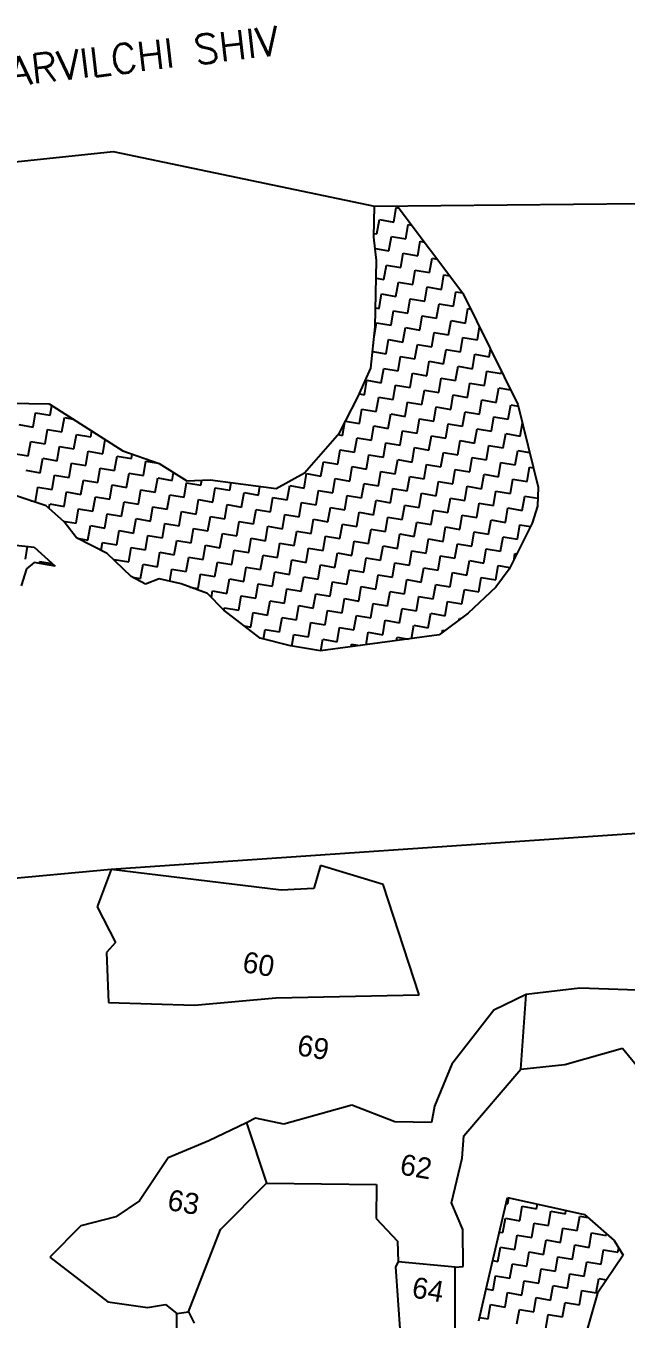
# Model space of a CAD drawing. Header units: metres. Extents: x 286044 to 288268, y 2013628 to 2015838.
# Drawn here: x 286900 to 287161, y 2015117 to 2015679 of the extents above; entities that cross this region are included whole.
import ezdxf
from ezdxf.enums import TextEntityAlignment as Align

# ---------------------------------------------------------------- set-up
doc = ezdxf.new("R2010")
doc.units = ezdxf.units.M
for name, color, linetype in [('POLY_HATCH', 12, 'Continuous'), ('POLY_PARCEL', 6, 'Continuous'), ('TEXT_MAPOUT', 7, 'Continuous'), ('TEXT_PARCEL', 7, 'Continuous'), ('V_BOUND_LINE', 7, 'Continuous')]:
    doc.layers.add(name, color=color, linetype=linetype)
doc.styles.get("Standard").update_dxf_attribs({"font": 'simplex.shx'})
doc.styles.add('TEXT_MAP', font='')
doc.styles.get('TEXT_MAP').set_extended_font_data('Kruti Dev 050')

msp = doc.modelspace()

# ---------------------------------------------------------------- linework, layer by layer
at = {"layer": 'POLY_HATCH'}
for p, q in [((287051.77, 2015587.61), (287051.96, 2015601.09)), ((287061.81, 2015601.19), (287090.38, 2015563.28)), ((287052.82, 2015577.44), (287051.77, 2015587.61)), ((287052.36, 2015548.67), (287052.82, 2015577.44)), ((287090.38, 2015563.28), (287114.33, 2015514.81)), ((287050.4, 2015530.69), (287052.36, 2015548.67)), ((287044.96, 2015518.3), (287050.4, 2015530.69)), ((286892.88, 2015515.36), (286910.61, 2015515.12)), ((286910.61, 2015515.12), (286942.66, 2015494.67)), ((287036.72, 2015502.51), (287044.96, 2015518.3)), ((287114.33, 2015514.81), (287123.2, 2015478.89)), ((287021.54, 2015485.12), (287036.72, 2015502.51)), ((286942.66, 2015494.67), (286958.39, 2015489.22)), ((286958.39, 2015489.22), (286970.42, 2015481.62)), ((286970.42, 2015481.62), (286980.5, 2015482.12)), ((286980.5, 2015482.12), (287009.28, 2015478.33)), ((287009.28, 2015478.33), (287021.54, 2015485.12)), ((286909.3, 2015470.75), (286896.18, 2015475.21)), ((287123.2, 2015478.89), (287122.9, 2015470.62)), ((286917.02, 2015463.89), (286909.3, 2015470.75)), ((287122.9, 2015470.62), (287120.53, 2015463.26)), ((286922.48, 2015456.85), (286917.02, 2015463.89)), ((287120.53, 2015463.26), (287110.48, 2015443.33)), ((286894.76, 2015453.81), (286904.02, 2015452.79)), ((286904.02, 2015452.79), (286913.17, 2015444.57)), ((286935.78, 2015450.15), (286922.48, 2015456.85)), ((286946.27, 2015440.04), (286935.78, 2015450.15)), ((286900.75, 2015443.36), (286898.38, 2015435.99)), ((286904, 2015446.13), (286900.75, 2015443.36)), ((286913.17, 2015444.57), (286904, 2015446.13)), ((287110.48, 2015443.33), (287104.69, 2015435.44)), ((286952.38, 2015436.78), (286946.27, 2015440.04)), ((286958.32, 2015439.1), (286952.38, 2015436.78)), ((286967.94, 2015436.9), (286958.32, 2015439.1)), ((286979.45, 2015432.72), (286967.94, 2015436.9)), ((286986.53, 2015425.41), (286979.45, 2015432.72)), ((287104.69, 2015435.44), (287092.77, 2015424.15)), ((287002.23, 2015413.3), (286986.53, 2015425.41)), ((287092.77, 2015424.15), (287080.05, 2015414.67)), ((287015.54, 2015409.93), (287002.23, 2015413.3)), ((287080.05, 2015414.67), (287028.49, 2015407.72)), ((287028.49, 2015407.72), (287015.54, 2015409.93)), ((287100.92, 2015132.4), (287109.88, 2015170.14)), ((287109.88, 2015170.14), (287128.18, 2015166.2)), ((287128.18, 2015166.2), (287143.28, 2015162.8)), ((287143.28, 2015162.8), (287156.21, 2015151.53)), ((287156.21, 2015151.53), (287160.07, 2015145.1)), ((287160.07, 2015145.1), (287149.02, 2015128.54)), ((287097.39, 2015116.52), (287100.92, 2015132.4)), ((287149.02, 2015128.54), (287139.14, 2015094.77))]:
    msp.add_line(p, q, dxfattribs=at)
at = {"layer": 'POLY_HATCH', "linetype": 'Continuous'}
for p, q in [((287060.4, 2015594.16), (287061.46, 2015600.42)), ((287061.46, 2015600.42), (287062.52, 2015600.23)), ((287053.08, 2015588.97), (287054.14, 2015595.23)), ((287054.14, 2015595.23), (287060.4, 2015594.16)), ((287065.58, 2015586.84), (287066.65, 2015593.1)), ((287066.65, 2015593.1), (287068.09, 2015592.85)), ((287051.8, 2015589.19), (287053.08, 2015588.97)), ((287058.26, 2015581.65), (287059.33, 2015587.91)), ((287059.33, 2015587.91), (287065.58, 2015586.84)), ((287052.28, 2015582.67), (287058.26, 2015581.65)), ((287070.77, 2015579.52), (287071.84, 2015585.78)), ((287071.84, 2015585.78), (287073.65, 2015585.47)), ((287063.45, 2015574.33), (287064.52, 2015580.59)), ((287064.52, 2015580.59), (287070.77, 2015579.52)), ((287075.96, 2015572.2), (287077.03, 2015578.46)), ((287077.03, 2015578.46), (287079.22, 2015578.08)), ((287056.13, 2015569.15), (287057.2, 2015575.4)), ((287057.2, 2015575.4), (287063.45, 2015574.33)), ((287068.64, 2015567.02), (287069.71, 2015573.27)), ((287069.71, 2015573.27), (287075.96, 2015572.2)), ((287081.15, 2015564.88), (287082.21, 2015571.14)), ((287082.21, 2015571.14), (287084.78, 2015570.7)), ((287052.69, 2015569.73), (287056.13, 2015569.15)), ((287061.32, 2015561.83), (287062.39, 2015568.08)), ((287062.39, 2015568.08), (287068.64, 2015567.02)), ((287073.83, 2015559.7), (287074.89, 2015565.95)), ((287074.89, 2015565.95), (287081.15, 2015564.88)), ((287054, 2015556.64), (287055.07, 2015562.89)), ((287055.07, 2015562.89), (287061.32, 2015561.83)), ((287066.51, 2015554.51), (287067.57, 2015560.76)), ((287067.57, 2015560.76), (287073.83, 2015559.7)), ((287086.34, 2015557.57), (287087.4, 2015563.82)), ((287087.4, 2015563.82), (287090.35, 2015563.32)), ((287052.49, 2015556.9), (287054, 2015556.64)), ((287059.19, 2015549.32), (287060.26, 2015555.57)), ((287060.26, 2015555.57), (287066.51, 2015554.51)), ((287079.02, 2015552.38), (287080.08, 2015558.63)), ((287080.08, 2015558.63), (287086.34, 2015557.57)), ((287091.52, 2015550.25), (287092.59, 2015556.5)), ((287092.59, 2015556.5), (287093.83, 2015556.29)), ((287051.87, 2015544.13), (287052.94, 2015550.39)), ((287052.94, 2015550.39), (287059.19, 2015549.32)), ((287064.38, 2015542), (287065.44, 2015548.25)), ((287065.44, 2015548.25), (287071.7, 2015547.19)), ((287071.7, 2015547.19), (287072.76, 2015553.44)), ((287072.76, 2015553.44), (287079.02, 2015552.38)), ((287084.21, 2015545.06), (287085.27, 2015551.31)), ((287085.27, 2015551.31), (287091.52, 2015550.25)), ((287096.71, 2015542.93), (287097.67, 2015548.53)), ((287051.86, 2015544.13), (287051.87, 2015544.13)), ((287057.06, 2015536.81), (287058.12, 2015543.07)), ((287058.12, 2015543.07), (287064.38, 2015542)), ((287076.89, 2015539.87), (287077.95, 2015546.12)), ((287077.95, 2015546.12), (287084.21, 2015545.06)), ((287089.39, 2015537.74), (287090.46, 2015543.99)), ((287090.46, 2015543.99), (287096.71, 2015542.93)), ((287051.18, 2015537.81), (287057.06, 2015536.81)), ((287069.57, 2015534.68), (287070.63, 2015540.94)), ((287070.63, 2015540.94), (287076.89, 2015539.87)), ((287082.07, 2015532.55), (287083.14, 2015538.8)), ((287083.14, 2015538.8), (287089.39, 2015537.74)), ((287101.9, 2015535.61), (287102.45, 2015538.84)), ((287062.25, 2015529.49), (287063.31, 2015535.75)), ((287063.31, 2015535.75), (287069.57, 2015534.68)), ((287074.75, 2015527.36), (287075.82, 2015533.62)), ((287075.82, 2015533.62), (287082.07, 2015532.55)), ((287087.26, 2015525.23), (287088.33, 2015531.48)), ((287088.33, 2015531.48), (287094.58, 2015530.42)), ((287094.58, 2015530.42), (287095.65, 2015536.67)), ((287095.65, 2015536.67), (287101.9, 2015535.61)), ((287054.93, 2015524.31), (287055.99, 2015530.56)), ((287055.99, 2015530.56), (287062.25, 2015529.49)), ((287067.44, 2015522.17), (287068.5, 2015528.43)), ((287068.5, 2015528.43), (287074.75, 2015527.36)), ((287079.94, 2015520.04), (287081.01, 2015526.3)), ((287081.01, 2015526.3), (287087.26, 2015525.23)), ((287099.77, 2015523.1), (287100.84, 2015529.35)), ((287100.84, 2015529.35), (287107.09, 2015528.29)), ((287107.09, 2015528.29), (287107.24, 2015529.16)), ((287047.61, 2015519.12), (287048.67, 2015525.37)), ((287048.67, 2015525.37), (287054.93, 2015524.31)), ((287060.12, 2015516.99), (287061.18, 2015523.24)), ((287061.18, 2015523.24), (287067.44, 2015522.17)), ((287072.62, 2015514.85), (287073.69, 2015521.11)), ((287073.69, 2015521.11), (287079.94, 2015520.04)), ((287092.45, 2015517.91), (287093.52, 2015524.17)), ((287093.52, 2015524.17), (287099.77, 2015523.1)), ((287104.96, 2015515.78), (287106.02, 2015522.03)), ((287106.02, 2015522.03), (287111.19, 2015521.15)), ((286910.95, 2015510.22), (286911.67, 2015514.44)), ((287045.48, 2015519.48), (287047.61, 2015519.12)), ((287052.8, 2015511.8), (287053.86, 2015518.05)), ((287053.86, 2015518.05), (287060.12, 2015516.99)), ((287065.3, 2015509.67), (287066.37, 2015515.92)), ((287066.37, 2015515.92), (287072.62, 2015514.85)), ((287085.13, 2015512.72), (287086.2, 2015518.98)), ((287086.2, 2015518.98), (287092.45, 2015517.91)), ((287097.64, 2015510.59), (287098.7, 2015516.85)), ((287098.7, 2015516.85), (287104.96, 2015515.78)), ((287110.15, 2015508.46), (287111.21, 2015514.72)), ((287111.21, 2015514.72), (287114.49, 2015514.16)), ((286903.63, 2015505.04), (286904.7, 2015511.29)), ((286904.7, 2015511.29), (286910.95, 2015510.22)), ((286916.14, 2015502.91), (286917.21, 2015509.16)), ((286917.21, 2015509.16), (286920.95, 2015508.52)), ((287045.48, 2015506.61), (287046.54, 2015512.86)), ((287046.54, 2015512.86), (287052.8, 2015511.8)), ((287057.99, 2015504.48), (287059.05, 2015510.73)), ((287059.05, 2015510.73), (287065.3, 2015509.67)), ((287070.49, 2015502.35), (287071.56, 2015508.6)), ((287071.56, 2015508.6), (287077.81, 2015507.54)), ((287077.81, 2015507.54), (287078.88, 2015513.79)), ((287078.88, 2015513.79), (287085.13, 2015512.72)), ((287090.32, 2015505.4), (287091.38, 2015511.66)), ((287091.38, 2015511.66), (287097.64, 2015510.59)), ((287102.83, 2015503.27), (287103.89, 2015509.53)), ((287103.89, 2015509.53), (287110.15, 2015508.46)), ((286897.38, 2015506.1), (286903.63, 2015505.04)), ((286908.82, 2015497.72), (286909.89, 2015503.97)), ((286909.89, 2015503.97), (286916.14, 2015502.91)), ((286928.65, 2015500.77), (286929.08, 2015503.33)), ((287038.16, 2015501.42), (287039.13, 2015507.13)), ((287039.4, 2015507.64), (287045.48, 2015506.61)), ((287050.67, 2015499.29), (287051.73, 2015505.54)), ((287051.73, 2015505.54), (287057.99, 2015504.48)), ((287063.17, 2015497.16), (287064.24, 2015503.41)), ((287064.24, 2015503.41), (287070.49, 2015502.35)), ((287083, 2015500.22), (287084.07, 2015506.47)), ((287084.07, 2015506.47), (287090.32, 2015505.4)), ((287095.51, 2015498.09), (287096.57, 2015504.34)), ((287096.57, 2015504.34), (287102.83, 2015503.27)), ((287115.33, 2015501.14), (287116.3, 2015506.81)), ((286901.5, 2015492.53), (286902.57, 2015498.78)), ((286902.57, 2015498.78), (286908.82, 2015497.72)), ((286921.33, 2015495.59), (286922.39, 2015501.84)), ((286922.39, 2015501.84), (286928.65, 2015500.77)), ((286933.84, 2015493.45), (286934.89, 2015499.63)), ((287036.08, 2015501.78), (287038.16, 2015501.42)), ((287043.35, 2015494.1), (287044.41, 2015500.36)), ((287044.41, 2015500.36), (287050.67, 2015499.29)), ((287055.85, 2015491.97), (287056.92, 2015498.22)), ((287056.92, 2015498.22), (287063.17, 2015497.16)), ((287075.68, 2015495.03), (287076.75, 2015501.28)), ((287076.75, 2015501.28), (287083, 2015500.22)), ((287088.19, 2015492.9), (287089.25, 2015499.15)), ((287089.25, 2015499.15), (287095.51, 2015498.09)), ((287108.01, 2015495.95), (287109.08, 2015502.21)), ((287109.08, 2015502.21), (287115.33, 2015501.14)), ((286895.25, 2015493.59), (286901.5, 2015492.53)), ((286914.01, 2015490.4), (286915.08, 2015496.65)), ((286915.08, 2015496.65), (286921.33, 2015495.59)), ((286926.52, 2015488.27), (286927.58, 2015494.52)), ((286927.58, 2015494.52), (286933.84, 2015493.45)), ((286939.02, 2015486.14), (286940.09, 2015492.39)), ((286940.09, 2015492.39), (286946.34, 2015491.32)), ((286946.34, 2015491.32), (286946.68, 2015493.28)), ((287036.03, 2015488.91), (287037.09, 2015495.17)), ((287037.09, 2015495.17), (287043.35, 2015494.1)), ((287048.53, 2015486.78), (287049.6, 2015493.04)), ((287049.6, 2015493.04), (287055.85, 2015491.97)), ((287068.36, 2015489.84), (287069.43, 2015496.09)), ((287069.43, 2015496.09), (287075.68, 2015495.03)), ((287080.87, 2015487.71), (287081.93, 2015493.96)), ((287081.93, 2015493.96), (287088.19, 2015492.9)), ((287093.38, 2015485.58), (287094.44, 2015491.83)), ((287094.44, 2015491.83), (287100.7, 2015490.77)), ((287100.7, 2015490.77), (287101.76, 2015497.02)), ((287101.76, 2015497.02), (287108.01, 2015495.95)), ((287113.2, 2015488.63), (287114.27, 2015494.89)), ((287114.27, 2015494.89), (287119.46, 2015494)), ((286900.44, 2015486.28), (286906.69, 2015485.21)), ((286906.69, 2015485.21), (286907.76, 2015491.46)), ((286907.76, 2015491.46), (286914.01, 2015490.4)), ((286919.2, 2015483.08), (286920.26, 2015489.33)), ((286920.26, 2015489.33), (286926.52, 2015488.27)), ((286931.71, 2015480.95), (286932.77, 2015487.2)), ((286932.77, 2015487.2), (286939.02, 2015486.14)), ((286951.53, 2015484), (286952.6, 2015490.26)), ((286952.6, 2015490.26), (286958.09, 2015489.32)), ((287028.71, 2015483.73), (287029.77, 2015489.98)), ((287029.77, 2015489.98), (287036.03, 2015488.91)), ((287041.22, 2015481.59), (287042.28, 2015487.85)), ((287042.28, 2015487.85), (287048.53, 2015486.78)), ((287061.04, 2015484.65), (287062.11, 2015490.91)), ((287062.11, 2015490.91), (287068.36, 2015489.84)), ((287073.55, 2015482.52), (287074.62, 2015488.77)), ((287074.62, 2015488.77), (287080.87, 2015487.71)), ((287086.06, 2015480.39), (287087.12, 2015486.64)), ((287087.12, 2015486.64), (287093.38, 2015485.58)), ((287105.88, 2015483.45), (287106.95, 2015489.7)), ((287106.95, 2015489.7), (287113.2, 2015488.63)), ((287118.39, 2015481.32), (287119.46, 2015487.57)), ((287119.46, 2015487.57), (287121.12, 2015487.29)), ((286911.88, 2015477.89), (286912.94, 2015484.14)), ((286912.94, 2015484.14), (286919.2, 2015483.08)), ((286924.39, 2015475.76), (286925.45, 2015482.01)), ((286925.45, 2015482.01), (286931.71, 2015480.95)), ((286944.21, 2015478.82), (286945.28, 2015485.07)), ((286945.28, 2015485.07), (286951.53, 2015484)), ((286956.72, 2015476.69), (286957.79, 2015482.94)), ((286957.79, 2015482.94), (286964.04, 2015481.87)), ((286964.04, 2015481.87), (286964.62, 2015485.28)), ((286969.23, 2015474.55), (286970.29, 2015480.81)), ((286970.29, 2015480.81), (286976.55, 2015479.74)), ((286976.55, 2015479.74), (286976.92, 2015481.94)), ((286989.05, 2015477.61), (286989.62, 2015480.92)), ((287021.39, 2015478.54), (287022.45, 2015484.79)), ((287022.45, 2015484.79), (287028.71, 2015483.73)), ((287033.9, 2015476.41), (287034.96, 2015482.66)), ((287034.96, 2015482.66), (287041.22, 2015481.59)), ((287046.4, 2015474.28), (287047.47, 2015480.53)), ((287047.47, 2015480.53), (287053.72, 2015479.46)), ((287053.72, 2015479.46), (287054.79, 2015485.72)), ((287054.79, 2015485.72), (287061.04, 2015484.65)), ((287066.23, 2015477.33), (287067.3, 2015483.59)), ((287067.3, 2015483.59), (287073.55, 2015482.52)), ((287078.74, 2015475.2), (287079.8, 2015481.45)), ((287079.8, 2015481.45), (287086.06, 2015480.39)), ((287098.56, 2015478.26), (287099.63, 2015484.51)), ((287099.63, 2015484.51), (287105.88, 2015483.45)), ((287111.07, 2015476.13), (287112.14, 2015482.38)), ((287112.14, 2015482.38), (287118.39, 2015481.32)), ((286904.56, 2015472.7), (286905.62, 2015478.96)), ((286905.62, 2015478.96), (286911.88, 2015477.89)), ((286917.07, 2015470.57), (286918.13, 2015476.82)), ((286918.13, 2015476.82), (286924.39, 2015475.76)), ((286936.89, 2015473.63), (286937.96, 2015479.88)), ((286937.96, 2015479.88), (286944.21, 2015478.82)), ((286949.4, 2015471.5), (286950.47, 2015477.75)), ((286950.47, 2015477.75), (286956.72, 2015476.69)), ((286961.91, 2015469.37), (286962.97, 2015475.62)), ((286962.97, 2015475.62), (286969.23, 2015474.55)), ((286981.74, 2015472.42), (286982.8, 2015478.68)), ((286982.8, 2015478.68), (286989.05, 2015477.61)), ((286994.24, 2015470.29), (286995.31, 2015476.55)), ((286995.31, 2015476.55), (287001.56, 2015475.48)), ((287001.56, 2015475.48), (287002.21, 2015479.26)), ((287014.07, 2015473.35), (287015.13, 2015479.6)), ((287015.13, 2015479.6), (287021.39, 2015478.54)), ((287026.58, 2015471.22), (287027.64, 2015477.47)), ((287027.64, 2015477.47), (287033.9, 2015476.41)), ((287039.08, 2015469.09), (287040.15, 2015475.34)), ((287040.15, 2015475.34), (287046.4, 2015474.28)), ((287058.91, 2015472.14), (287059.98, 2015478.4)), ((287059.98, 2015478.4), (287066.23, 2015477.33)), ((287071.42, 2015470.01), (287072.48, 2015476.27)), ((287072.48, 2015476.27), (287078.74, 2015475.2)), ((287091.25, 2015473.07), (287092.31, 2015479.32)), ((287092.31, 2015479.32), (287098.56, 2015478.26)), ((287103.75, 2015470.94), (287104.82, 2015477.19)), ((287104.82, 2015477.19), (287111.07, 2015476.13)), ((287116.26, 2015468.81), (287117.33, 2015475.06)), ((287117.33, 2015475.06), (287123.02, 2015474.09)), ((286902.55, 2015473.04), (286904.56, 2015472.7)), ((286910.48, 2015469.7), (286910.81, 2015471.64)), ((286910.81, 2015471.64), (286917.07, 2015470.57)), ((286922.25, 2015463.25), (286923.32, 2015469.51)), ((286923.32, 2015469.51), (286929.57, 2015468.44)), ((286929.57, 2015468.44), (286930.64, 2015474.69)), ((286930.64, 2015474.69), (286936.89, 2015473.63)), ((286942.08, 2015466.31), (286943.15, 2015472.56)), ((286943.15, 2015472.56), (286949.4, 2015471.5)), ((286954.59, 2015464.18), (286955.65, 2015470.43)), ((286955.65, 2015470.43), (286961.91, 2015469.37)), ((286974.42, 2015467.23), (286975.48, 2015473.49)), ((286975.48, 2015473.49), (286981.74, 2015472.42)), ((286986.92, 2015465.1), (286987.99, 2015471.36)), ((286987.99, 2015471.36), (286994.24, 2015470.29)), ((287006.75, 2015468.16), (287007.82, 2015474.41)), ((287007.82, 2015474.41), (287014.07, 2015473.35)), ((287019.26, 2015466.03), (287020.32, 2015472.28)), ((287020.32, 2015472.28), (287026.58, 2015471.22)), ((287031.76, 2015463.9), (287032.83, 2015470.15)), ((287032.83, 2015470.15), (287039.08, 2015469.09)), ((287051.59, 2015466.96), (287052.66, 2015473.21)), ((287052.66, 2015473.21), (287058.91, 2015472.14)), ((287064.1, 2015464.82), (287065.16, 2015471.08)), ((287065.16, 2015471.08), (287071.42, 2015470.01)), ((287083.93, 2015467.88), (287084.99, 2015474.14)), ((287084.99, 2015474.14), (287091.25, 2015473.07)), ((287096.43, 2015465.75), (287097.5, 2015472)), ((287097.5, 2015472), (287103.75, 2015470.94)), ((287108.94, 2015463.62), (287110.01, 2015469.87)), ((287110.01, 2015469.87), (287116.26, 2015468.81)), ((286916.66, 2015464.2), (286922.25, 2015463.25)), ((286934.76, 2015461.12), (286935.83, 2015467.37)), ((286935.83, 2015467.37), (286942.08, 2015466.31)), ((286947.27, 2015458.99), (286948.34, 2015465.24)), ((286948.34, 2015465.24), (286954.59, 2015464.18)), ((286967.1, 2015462.05), (286968.16, 2015468.3)), ((286968.16, 2015468.3), (286974.42, 2015467.23)), ((286979.6, 2015459.92), (286980.67, 2015466.17)), ((286980.67, 2015466.17), (286986.92, 2015465.1)), ((286992.11, 2015457.78), (286993.18, 2015464.04)), ((286993.18, 2015464.04), (286999.43, 2015462.97)), ((286999.43, 2015462.97), (287000.5, 2015469.23)), ((287000.5, 2015469.23), (287006.75, 2015468.16)), ((287011.94, 2015460.84), (287013, 2015467.1)), ((287013, 2015467.1), (287019.26, 2015466.03)), ((287024.45, 2015458.71), (287025.51, 2015464.96)), ((287025.51, 2015464.96), (287031.76, 2015463.9)), ((287044.27, 2015461.77), (287045.34, 2015468.02)), ((287045.34, 2015468.02), (287051.59, 2015466.96)), ((287056.78, 2015459.64), (287057.85, 2015465.89)), ((287057.85, 2015465.89), (287064.1, 2015464.82)), ((287069.29, 2015457.51), (287070.35, 2015463.76)), ((287070.35, 2015463.76), (287076.61, 2015462.69)), ((287076.61, 2015462.69), (287077.67, 2015468.95)), ((287077.67, 2015468.95), (287083.93, 2015467.88)), ((287089.11, 2015460.56), (287090.18, 2015466.82)), ((287090.18, 2015466.82), (287096.43, 2015465.75)), ((287101.62, 2015458.43), (287102.69, 2015464.69)), ((287102.69, 2015464.69), (287108.94, 2015463.62)), ((286927.44, 2015455.93), (286928.51, 2015462.19)), ((286928.51, 2015462.19), (286934.76, 2015461.12)), ((286939.95, 2015453.8), (286941.02, 2015460.06)), ((286941.02, 2015460.06), (286947.27, 2015458.99)), ((286959.78, 2015456.86), (286960.84, 2015463.11)), ((286960.84, 2015463.11), (286967.1, 2015462.05)), ((286972.28, 2015454.73), (286973.35, 2015460.98)), ((286973.35, 2015460.98), (286979.6, 2015459.92)), ((286984.79, 2015452.6), (286985.86, 2015458.85)), ((286985.86, 2015458.85), (286992.11, 2015457.78)), ((287004.62, 2015455.65), (287005.68, 2015461.91)), ((287005.68, 2015461.91), (287011.94, 2015460.84)), ((287017.13, 2015453.52), (287018.19, 2015459.78)), ((287018.19, 2015459.78), (287024.45, 2015458.71)), ((287036.95, 2015456.58), (287038.02, 2015462.83)), ((287038.02, 2015462.83), (287044.27, 2015461.77)), ((287049.46, 2015454.45), (287050.53, 2015460.7)), ((287050.53, 2015460.7), (287056.78, 2015459.64)), ((287061.97, 2015452.32), (287063.03, 2015458.57)), ((287063.03, 2015458.57), (287069.29, 2015457.51)), ((287081.79, 2015455.37), (287082.86, 2015461.63)), ((287082.86, 2015461.63), (287089.11, 2015460.56)), ((287094.3, 2015453.24), (287095.37, 2015459.5)), ((287095.37, 2015459.5), (287101.62, 2015458.43)), ((287114.13, 2015456.3), (287115.19, 2015462.55)), ((287115.19, 2015462.55), (287119.78, 2015461.77)), ((286900.3, 2015447.69), (286901.22, 2015453.1)), ((286922.71, 2015456.74), (286927.44, 2015455.93)), ((286933.12, 2015451.49), (286933.7, 2015454.87)), ((286933.7, 2015454.87), (286939.95, 2015453.8)), ((286945.14, 2015446.48), (286946.2, 2015452.74)), ((286946.2, 2015452.74), (286952.46, 2015451.67)), ((286952.46, 2015451.67), (286953.52, 2015457.92)), ((286953.52, 2015457.92), (286959.78, 2015456.86)), ((286964.97, 2015449.54), (286966.03, 2015455.79)), ((286966.03, 2015455.79), (286972.28, 2015454.73)), ((286977.47, 2015447.41), (286978.54, 2015453.66)), ((286978.54, 2015453.66), (286984.79, 2015452.6)), ((286997.3, 2015450.47), (286998.37, 2015456.72)), ((286998.37, 2015456.72), (287004.62, 2015455.65)), ((287009.81, 2015448.33), (287010.87, 2015454.59)), ((287010.87, 2015454.59), (287017.13, 2015453.52)), ((287022.31, 2015446.2), (287023.38, 2015452.46)), ((287023.38, 2015452.46), (287029.63, 2015451.39)), ((287029.63, 2015451.39), (287030.7, 2015457.65)), ((287030.7, 2015457.65), (287036.95, 2015456.58)), ((287042.14, 2015449.26), (287043.21, 2015455.51)), ((287043.21, 2015455.51), (287049.46, 2015454.45)), ((287054.65, 2015447.13), (287055.71, 2015453.38)), ((287055.71, 2015453.38), (287061.97, 2015452.32)), ((287074.48, 2015450.19), (287075.54, 2015456.44)), ((287075.54, 2015456.44), (287081.79, 2015455.37)), ((287086.98, 2015448.06), (287088.05, 2015454.31)), ((287088.05, 2015454.31), (287094.3, 2015453.24)), ((287106.81, 2015451.11), (287107.88, 2015457.37)), ((287107.88, 2015457.37), (287114.13, 2015456.3)), ((286938.83, 2015447.21), (286938.88, 2015447.55)), ((286938.88, 2015447.55), (286945.14, 2015446.48)), ((286957.65, 2015444.35), (286958.71, 2015450.6)), ((286958.71, 2015450.6), (286964.97, 2015449.54)), ((286970.15, 2015442.22), (286971.22, 2015448.47)), ((286971.22, 2015448.47), (286977.47, 2015447.41)), ((286989.98, 2015445.28), (286991.05, 2015451.53)), ((286991.05, 2015451.53), (286997.3, 2015450.47)), ((287002.49, 2015443.15), (287003.55, 2015449.4)), ((287003.55, 2015449.4), (287009.81, 2015448.33)), ((287015, 2015441.01), (287016.06, 2015447.27)), ((287016.06, 2015447.27), (287022.31, 2015446.2)), ((287034.82, 2015444.07), (287035.89, 2015450.33)), ((287035.89, 2015450.33), (287042.14, 2015449.26)), ((287047.33, 2015441.94), (287048.4, 2015448.19)), ((287048.4, 2015448.19), (287054.65, 2015447.13)), ((287067.16, 2015445), (287068.22, 2015451.25)), ((287068.22, 2015451.25), (287074.48, 2015450.19)), ((287079.66, 2015442.87), (287080.73, 2015449.12)), ((287080.73, 2015449.12), (287086.98, 2015448.06)), ((287092.17, 2015440.74), (287093.24, 2015446.99)), ((287093.24, 2015446.99), (287099.49, 2015445.92)), ((287099.49, 2015445.92), (287100.56, 2015452.18)), ((287100.56, 2015452.18), (287106.81, 2015451.11)), ((287112.66, 2015447.65), (287113.06, 2015450.05)), ((287113.06, 2015450.05), (287113.8, 2015449.92)), ((286906.4, 2015445.72), (286906.55, 2015446.62)), ((286906.55, 2015446.62), (286911.9, 2015445.71)), ((286950.33, 2015439.16), (286951.39, 2015445.42)), ((286951.39, 2015445.42), (286957.65, 2015444.35)), ((286963, 2015438.03), (286963.9, 2015443.29)), ((286963.9, 2015443.29), (286970.15, 2015442.22)), ((286975.34, 2015434.9), (286976.41, 2015441.15)), ((286976.41, 2015441.15), (286982.66, 2015440.09)), ((286982.66, 2015440.09), (286983.73, 2015446.34)), ((286983.73, 2015446.34), (286989.98, 2015445.28)), ((286995.17, 2015437.96), (286996.23, 2015444.21)), ((286996.23, 2015444.21), (287002.49, 2015443.15)), ((287007.68, 2015435.83), (287008.74, 2015442.08)), ((287008.74, 2015442.08), (287015, 2015441.01)), ((287027.5, 2015438.88), (287028.57, 2015445.14)), ((287028.57, 2015445.14), (287034.82, 2015444.07)), ((287040.01, 2015436.75), (287041.08, 2015443.01)), ((287041.08, 2015443.01), (287047.33, 2015441.94)), ((287059.84, 2015439.81), (287060.9, 2015446.06)), ((287060.9, 2015446.06), (287067.16, 2015445)), ((287072.34, 2015437.68), (287073.41, 2015443.93)), ((287073.41, 2015443.93), (287079.66, 2015442.87)), ((287084.85, 2015435.55), (287085.92, 2015441.8)), ((287085.92, 2015441.8), (287092.17, 2015440.74)), ((287104.68, 2015438.6), (287105.74, 2015444.86)), ((287105.74, 2015444.86), (287110.81, 2015444)), ((286946.78, 2015439.77), (286950.33, 2015439.16)), ((286971.78, 2015435.51), (286975.34, 2015434.9)), ((286987.85, 2015432.77), (286988.91, 2015439.02)), ((286988.91, 2015439.02), (286995.17, 2015437.96)), ((287000.36, 2015430.64), (287001.42, 2015436.89)), ((287001.42, 2015436.89), (287007.68, 2015435.83)), ((287020.18, 2015433.7), (287021.25, 2015439.95)), ((287021.25, 2015439.95), (287027.5, 2015438.88)), ((287032.69, 2015431.56), (287033.76, 2015437.82)), ((287033.76, 2015437.82), (287040.01, 2015436.75)), ((287045.2, 2015429.43), (287046.26, 2015435.69)), ((287046.26, 2015435.69), (287052.52, 2015434.62)), ((287052.52, 2015434.62), (287053.58, 2015440.88)), ((287053.58, 2015440.88), (287059.84, 2015439.81)), ((287065.03, 2015432.49), (287066.09, 2015438.74)), ((287066.09, 2015438.74), (287072.34, 2015437.68)), ((287077.53, 2015430.36), (287078.6, 2015436.61)), ((287078.6, 2015436.61), (287084.85, 2015435.55)), ((287097.36, 2015433.42), (287098.43, 2015439.67)), ((287098.43, 2015439.67), (287104.68, 2015438.6)), ((286981.11, 2015431), (286981.6, 2015433.84)), ((286981.6, 2015433.84), (286987.85, 2015432.77)), ((286993.04, 2015425.45), (286994.1, 2015431.7)), ((286994.1, 2015431.7), (287000.36, 2015430.64)), ((287012.86, 2015428.51), (287013.93, 2015434.76)), ((287013.93, 2015434.76), (287020.18, 2015433.7)), ((287025.37, 2015426.38), (287026.44, 2015432.63)), ((287026.44, 2015432.63), (287032.69, 2015431.56)), ((287037.88, 2015424.25), (287038.94, 2015430.5)), ((287038.94, 2015430.5), (287045.2, 2015429.43)), ((287057.71, 2015427.3), (287058.77, 2015433.56)), ((287058.77, 2015433.56), (287065.03, 2015432.49)), ((287070.21, 2015425.17), (287071.28, 2015431.42)), ((287071.28, 2015431.42), (287077.53, 2015430.36)), ((287090.04, 2015428.23), (287091.11, 2015434.48)), ((287091.11, 2015434.48), (287097.36, 2015433.42)), ((286986.59, 2015425.37), (286986.78, 2015426.52)), ((286986.78, 2015426.52), (286993.04, 2015425.45)), ((286998.23, 2015418.13), (286999.29, 2015424.38)), ((286999.29, 2015424.38), (287005.54, 2015423.32)), ((287005.54, 2015423.32), (287006.61, 2015429.57)), ((287006.61, 2015429.57), (287012.86, 2015428.51)), ((287018.05, 2015421.19), (287019.12, 2015427.44)), ((287019.12, 2015427.44), (287025.37, 2015426.38)), ((287030.56, 2015419.06), (287031.63, 2015425.31)), ((287031.63, 2015425.31), (287037.88, 2015424.25)), ((287050.39, 2015422.11), (287051.45, 2015428.37)), ((287051.45, 2015428.37), (287057.71, 2015427.3)), ((287062.89, 2015419.98), (287063.96, 2015426.24)), ((287063.96, 2015426.24), (287070.21, 2015425.17)), ((287082.72, 2015423.04), (287083.79, 2015429.29)), ((287083.79, 2015429.29), (287090.04, 2015428.23)), ((287010.73, 2015416), (287011.8, 2015422.25)), ((287011.8, 2015422.25), (287018.05, 2015421.19)), ((287023.24, 2015413.87), (287024.31, 2015420.12)), ((287024.31, 2015420.12), (287030.56, 2015419.06)), ((287043.07, 2015416.93), (287044.13, 2015423.18)), ((287044.13, 2015423.18), (287050.39, 2015422.11)), ((287055.57, 2015414.79), (287056.64, 2015421.05)), ((287056.64, 2015421.05), (287062.89, 2015419.98)), ((287068.15, 2015413.06), (287069.15, 2015418.92)), ((287069.15, 2015418.92), (287075.4, 2015417.85)), ((287075.4, 2015417.85), (287076.47, 2015424.11)), ((287076.47, 2015424.11), (287082.72, 2015423.04)), ((287088.85, 2015421.23), (287088.97, 2015421.97)), ((287088.97, 2015421.97), (287089.69, 2015421.85)), ((286995.33, 2015418.62), (286998.23, 2015418.13)), ((287003.77, 2015412.91), (287004.48, 2015417.07)), ((287004.48, 2015417.07), (287010.73, 2015416)), ((287016.12, 2015409.83), (287016.99, 2015414.93)), ((287016.99, 2015414.93), (287023.24, 2015413.87)), ((287035.75, 2015411.74), (287036.81, 2015417.99)), ((287036.81, 2015417.99), (287043.07, 2015416.93)), ((287048.39, 2015410.4), (287049.32, 2015415.86)), ((287049.32, 2015415.86), (287055.57, 2015414.79)), ((287061.56, 2015412.18), (287061.83, 2015413.73)), ((287061.83, 2015413.73), (287066.8, 2015412.88)), ((287081.48, 2015415.73), (287081.66, 2015416.79)), ((287081.66, 2015416.79), (287082.66, 2015416.61)), ((287028.63, 2015407.74), (287029.49, 2015412.8)), ((287029.49, 2015412.8), (287035.75, 2015411.74)), ((287041.8, 2015409.51), (287042, 2015410.67)), ((287042, 2015410.67), (287045.71, 2015410.04)), ((287109.26, 2015167.54), (287109.96, 2015167.42)), ((287109.96, 2015167.42), (287110.4, 2015170.03)), ((287115.14, 2015160.1), (287116.21, 2015166.36)), ((287116.21, 2015166.36), (287122.46, 2015165.29)), ((287122.46, 2015165.29), (287122.82, 2015167.36)), ((287107.82, 2015154.92), (287108.89, 2015161.17)), ((287108.89, 2015161.17), (287115.14, 2015160.1)), ((287127.65, 2015157.97), (287128.72, 2015164.23)), ((287128.72, 2015164.23), (287134.97, 2015163.16)), ((287134.97, 2015163.16), (287135.22, 2015164.62)), ((287140.16, 2015155.84), (287141.22, 2015162.1)), ((287141.22, 2015162.1), (287144.79, 2015161.49)), ((287106.32, 2015155.17), (287107.82, 2015154.92)), ((287120.33, 2015152.78), (287121.4, 2015159.04)), ((287121.4, 2015159.04), (287127.65, 2015157.97)), ((287132.84, 2015150.65), (287133.91, 2015156.91)), ((287133.91, 2015156.91), (287140.16, 2015155.84)), ((287145.35, 2015148.52), (287146.41, 2015154.78)), ((287146.41, 2015154.78), (287152.67, 2015153.71)), ((287152.67, 2015153.71), (287152.8, 2015154.5)), ((287113.01, 2015147.6), (287114.08, 2015153.85)), ((287114.08, 2015153.85), (287120.33, 2015152.78)), ((287125.52, 2015145.47), (287126.59, 2015151.72)), ((287126.59, 2015151.72), (287132.84, 2015150.65)), ((287138.03, 2015143.33), (287139.09, 2015149.59)), ((287139.09, 2015149.59), (287145.35, 2015148.52)), ((287105.69, 2015142.41), (287106.76, 2015148.66)), ((287106.76, 2015148.66), (287113.01, 2015147.6)), ((287118.2, 2015140.28), (287119.27, 2015146.53)), ((287119.27, 2015146.53), (287125.52, 2015145.47)), ((287130.71, 2015138.15), (287131.77, 2015144.4)), ((287131.77, 2015144.4), (287138.03, 2015143.33)), ((287150.54, 2015141.2), (287151.6, 2015147.46)), ((287151.6, 2015147.46), (287157.85, 2015146.39)), ((287157.85, 2015146.39), (287158.17, 2015148.26)), ((287103.39, 2015142.8), (287105.69, 2015142.41)), ((287110.88, 2015135.09), (287111.95, 2015141.34)), ((287111.95, 2015141.34), (287118.2, 2015140.28)), ((287123.39, 2015132.96), (287124.45, 2015139.21)), ((287124.45, 2015139.21), (287130.71, 2015138.15)), ((287143.22, 2015136.02), (287144.28, 2015142.27)), ((287144.28, 2015142.27), (287150.54, 2015141.2)), ((287103.56, 2015129.9), (287104.63, 2015136.15)), ((287104.63, 2015136.15), (287110.88, 2015135.09)), ((287116.07, 2015127.77), (287117.14, 2015134.02)), ((287117.14, 2015134.02), (287123.39, 2015132.96)), ((287135.9, 2015130.83), (287136.96, 2015137.08)), ((287136.96, 2015137.08), (287143.22, 2015136.02)), ((287148.4, 2015128.7), (287149.47, 2015134.95)), ((287149.47, 2015134.95), (287152.9, 2015134.36)), ((287100.48, 2015130.43), (287103.56, 2015129.9)), ((287108.75, 2015122.58), (287109.82, 2015128.84)), ((287109.82, 2015128.84), (287116.07, 2015127.77)), ((287121.26, 2015120.45), (287122.32, 2015126.7)), ((287122.32, 2015126.7), (287128.58, 2015125.64)), ((287128.58, 2015125.64), (287129.64, 2015131.89)), ((287129.64, 2015131.89), (287135.9, 2015130.83)), ((287141.09, 2015123.51), (287142.15, 2015129.76)), ((287142.15, 2015129.76), (287148.4, 2015128.7)), ((287101.43, 2015117.39), (287102.5, 2015123.65)), ((287102.5, 2015123.65), (287108.75, 2015122.58)), ((287113.94, 2015115.26), (287115, 2015121.52)), ((287115, 2015121.52), (287121.26, 2015120.45)), ((287133.77, 2015118.32), (287134.83, 2015124.57)), ((287134.83, 2015124.57), (287141.09, 2015123.51)), ((287097.72, 2015118.03), (287101.43, 2015117.39)), ((287126.45, 2015113.13), (287127.51, 2015119.39)), ((287127.51, 2015119.39), (287133.77, 2015118.32))]:
    msp.add_line(p, q, dxfattribs=at)
at = {"layer": 'POLY_PARCEL'}
for p, q in [((287206.3, 2015331.24), (286937.55, 2015312.71)), ((286937.55, 2015312.71), (286870.49, 2015306.48)), ((286937.55, 2015312.71), (286931.48, 2015296.48)), ((287011.42, 2015303.83), (286937.55, 2015312.71)), ((287028.5, 2015314.5), (287025.61, 2015304.51)), ((287055.71, 2015306.29), (287028.5, 2015314.5)), ((287071.39, 2015258.34), (287055.71, 2015306.29)), ((287025.61, 2015304.51), (287011.42, 2015303.83)), ((286931.48, 2015296.48), (286939.35, 2015281.08)), ((286939.35, 2015281.08), (286935.51, 2015276.73)), ((286935.51, 2015276.73), (286936.32, 2015254.91)), ((286973.8, 2015253.76), (287009.17, 2015257.03)), ((287009.17, 2015257.03), (287071.39, 2015258.34)), ((287117.9, 2015258.49), (287103.85, 2015251.59)), ((287115.62, 2015226.01), (287117.9, 2015258.49)), ((287141.25, 2015261.19), (287117.9, 2015258.49)), ((287194.57, 2015259.25), (287141.25, 2015261.19)), ((286936.32, 2015254.91), (286973.8, 2015253.76)), ((287103.85, 2015251.59), (287085.66, 2015228.19)), ((287134.8, 2015227.99), (287159.86, 2015235.15)), ((287159.86, 2015235.15), (287168.33, 2015224.66)), ((287085.66, 2015228.19), (287078.02, 2015209.95)), ((287115.62, 2015226.01), (287134.8, 2015227.99)), ((287090.87, 2015196.93), (287115.62, 2015226.01)), ((287042.09, 2015210.36), (287012.54, 2015202.05)), ((287060.88, 2015203.1), (287042.09, 2015210.36)), ((287078.02, 2015209.95), (287076.8, 2015202.78)), ((286996.42, 2015202.65), (286980, 2015194.87)), ((287000.33, 2015204.6), (286996.42, 2015202.65)), ((286996.42, 2015202.65), (287005.06, 2015176.39)), ((287012.54, 2015202.05), (287000.33, 2015204.6)), ((287076.8, 2015202.78), (287060.88, 2015203.1)), ((286980, 2015194.87), (286962.27, 2015187.41)), ((287090.18, 2015187.28), (287090.87, 2015196.93)), ((286962.27, 2015187.41), (286949.8, 2015168.8)), ((287085.44, 2015167.83), (287090.18, 2015187.28)), ((286985.12, 2015156.28), (287005.06, 2015176.39)), ((287005.06, 2015176.39), (287052.9, 2015175.87)), ((287052.9, 2015175.87), (287052.77, 2015161.11)), ((286949.8, 2015168.8), (286939.54, 2015161.73)), ((287090.38, 2015156.26), (287085.44, 2015167.83)), ((286939.54, 2015161.73), (286924.34, 2015157.88)), ((287052.77, 2015161.11), (287062.05, 2015151.19)), ((286924.34, 2015157.88), (286910.8, 2015144.22)), ((286971.16, 2015120.53), (286985.12, 2015156.28)), ((287090.52, 2015140.27), (287090.38, 2015156.26)), ((287062.05, 2015151.19), (287062.24, 2015142.23)), ((286910.8, 2015144.22), (286936.12, 2015124.9)), ((287062.24, 2015142.23), (287061.15, 2015140.04)), ((287061.15, 2015140.04), (287063.13, 2015111.1)), ((287087.12, 2015139.9), (287062.24, 2015142.23)), ((287087.09, 2015110.36), (287087.12, 2015139.9)), ((287087.12, 2015139.9), (287090.52, 2015140.27)), ((286936.12, 2015124.9), (286953.35, 2015122.44)), ((286953.35, 2015122.44), (286961.2, 2015123.72)), ((286961.2, 2015123.72), (286966.01, 2015119.8)), ((286965.13, 2015020.9), (286966.01, 2015119.8)), ((286966.01, 2015119.8), (286971.16, 2015120.53)), ((286971.16, 2015120.53), (286973.66, 2015115.57))]:
    msp.add_line(p, q, dxfattribs=at)
at = {"layer": 'V_BOUND_LINE'}
for p, q in [((286831.98, 2015613.45), (286938.4, 2015624.83)), ((286938.4, 2015624.83), (287051.96, 2015601.09)), ((287051.96, 2015601.09), (287167.38, 2015602.26))]:
    msp.add_line(p, q, dxfattribs=at)

# ---------------------------------------------------------------- texts
at = {"layer": 'TEXT_MAPOUT'}
msp.add_text('MOUJE HARVILCHI SHIV', height=12.6877, rotation=6.725, dxfattribs=at).set_placement((286914.33, 2015655.48), align=Align.CENTER)
at = {"layer": 'TEXT_PARCEL', "style": 'TEXT_MAP'}
for s, p in [('60', (287000.88, 2015267.13)), ('69', (287024.64, 2015230.96)), ('62', (287069.35, 2015179.14)), ('63', (286968.27, 2015163.71)), ('64', (287074.54, 2015125.7))]:
    msp.add_text(s, height=9.135, rotation=350.3305, dxfattribs=at).set_placement(p, align=Align.CENTER)

doc.saveas('drawing.dxf')
